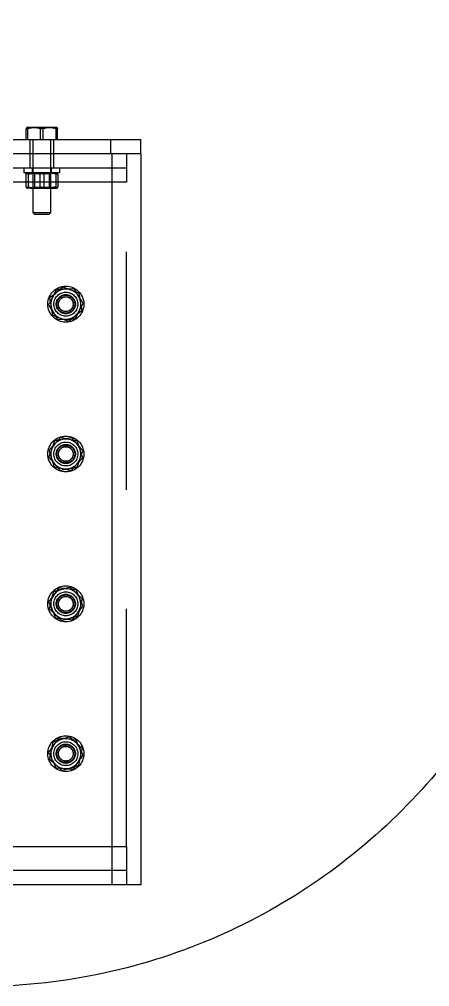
# Model space of a CAD drawing. Header units: metres. Extents: x 0 to 21025, y 0 to 14850.
# Drawn here: x 5843 to 5980, y 13511.1 to 13833.9 of the extents above; entities that cross this region are included whole.
import ezdxf

# ---------------------------------------------------------------- set-up
doc = ezdxf.new("R2010")
doc.units = ezdxf.units.M
doc.header["$LTSCALE"] = 25
doc.linetypes.add('HIDDEN2', pattern=[4.7625, 3.175, -1.5875])
doc.linetypes.add('PHANTOM', pattern=[63.5, 31.75, -6.35, 6.35, -6.35, 6.35, -6.35])
for name, color, linetype in [('SL4', 4, 'Continuous'), ('SRE', 2, 'PHANTOM'), ('ST1', 7, 'HIDDEN2')]:
    doc.layers.add(name, color=color, linetype=linetype)

msp = doc.modelspace()

# ---------------------------------------------------------------- linework, layer by layer
at = {"layer": 'SL4'}
for p, q in [((5845.272, 13797.449), (5847.641, 13797.896)), ((5845.272, 13793.896), (5845.272, 13797.449)), ((5845.499, 13797.896), (5845.481, 13797.885)), ((5847.641, 13797.896), (5845.504, 13797.896)), ((5852.623, 13797.896), (5847.641, 13797.896)), ((5850.009, 13797.449), (5852.623, 13797.896)), ((5850.009, 13793.896), (5850.009, 13797.449)), ((5855.481, 13797.896), (5852.623, 13797.896)), ((5855.236, 13793.896), (5855.236, 13797.449)), ((5855.517, 13797.885), (5855.499, 13797.896)), ((5855.726, 13793.896), (5855.726, 13797.449)), ((5828.739, 13793.896), (5873.499, 13793.896)), ((5873.499, 13789.133), (5873.499, 13793.896)), ((5873.499, 13793.896), (5883.499, 13793.896)), ((5883.499, 13789.133), (5883.499, 13793.896)), ((5828.736, 13789.133), (5873.974, 13789.133)), ((5873.974, 13545.133), (5873.974, 13789.133)), ((5873.974, 13789.133), (5883.499, 13789.133)), ((5883.499, 13789.133), (5883.499, 13545.133)), ((5857.526, 13744.584), (5855.305, 13742.74)), ((5862.941, 13742.581), (5860.233, 13743.583)), ((5854.057, 13735.205), (5856.764, 13734.204)), ((5859.472, 13733.202), (5861.693, 13735.046)), ((5856.737, 13694.392), (5854.797, 13692.254)), ((5862.38, 13693.168), (5859.559, 13693.78)), ((5854.618, 13684.619), (5857.439, 13684.007)), ((5860.26, 13683.395), (5862.201, 13685.532)), ((5856.231, 13644.203), (5854.499, 13641.893)), ((5861.963, 13643.512), (5859.097, 13643.857)), ((5860.767, 13633.584), (5862.499, 13635.893)), ((5855.035, 13634.274), (5857.901, 13633.929)), ((5856.016, 13594.106), (5854.38, 13591.728)), ((5861.772, 13593.649), (5858.894, 13593.878)), ((5855.226, 13584.137), (5858.103, 13583.909)), ((5860.981, 13583.681), (5862.618, 13586.059)), ((5873.974, 13545.133), (5828.736, 13545.133)), ((5883.499, 13545.133), (5873.974, 13545.133))]:
    msp.add_line(p, q, dxfattribs=at)
for centre, start, end in [((5858.499, 13738.893), 129.70215, 189.70215), ((5858.499, 13738.893), 69.70215, 129.70215), ((5858.499, 13738.893), 9.70215, 69.70215), ((5858.499, 13738.893), 189.70215, 249.70215), ((5858.499, 13738.893), 309.70215, 9.70215), ((5858.499, 13738.893), 249.70215, 309.70215), ((5858.499, 13688.893), 77.76344, 137.76344), ((5858.499, 13688.893), 17.76344, 77.76344), ((5858.499, 13688.893), 137.76344, 197.76344), ((5858.499, 13688.893), 317.76344, 17.76344), ((5858.499, 13688.893), 197.76344, 257.76344), ((5858.499, 13688.893), 257.76344, 317.76344), ((5858.499, 13638.893), 143.1301, 203.1301), ((5858.499, 13638.893), 83.1301, 143.1301), ((5858.499, 13638.893), 23.1301, 83.1301), ((5858.499, 13638.893), 323.1301, 23.1301), ((5858.499, 13638.893), 203.1301, 263.1301), ((5858.499, 13638.893), 263.1301, 323.1301), ((5858.499, 13588.893), 85.46481, 145.46481), ((5858.499, 13588.893), 25.46481, 85.46481), ((5858.499, 13588.893), 145.46481, 205.46481), ((5858.499, 13588.893), 325.46481, 25.46481), ((5858.499, 13588.893), 205.46481, 265.46481), ((5858.499, 13588.893), 265.46481, 325.46481)]:
    msp.add_arc(centre, 5, start, end, dxfattribs=at)
for points, knots in [([(5845.517, 13797.896), (5845.498, 13797.891), (5845.415, 13797.87), (5845.334, 13797.632), (5845.272, 13797.449)], [0, 0, 0, 0, 0.2318493, 1, 1, 1, 1]), ([(5847.641, 13797.896), (5847.697, 13797.895), (5848.497, 13797.889), (5849.281, 13797.661), (5850.009, 13797.449)], [0, 0, 0, 0, 0.0702006, 1, 1, 1, 1]), ([(5852.623, 13797.896), (5852.685, 13797.895), (5853.567, 13797.889), (5854.432, 13797.661), (5855.236, 13797.449)], [0, 0, 0, 0, 0.07020058, 1, 1, 1, 1]), ([(5855.236, 13797.449), (5855.298, 13797.632), (5855.379, 13797.87), (5855.462, 13797.891), (5855.481, 13797.896)], [0, 0, 0, 0, 0.7681507, 1, 1, 1, 1]), ([(5855.481, 13797.896), (5855.546, 13797.84), (5855.629, 13797.768), (5855.709, 13797.505), (5855.726, 13797.449)], [0, 0, 0, 0, 0.78899924, 1, 1, 1, 1]), ([(5860.233, 13743.583), (5860.169, 13743.607), (5859.255, 13743.945), (5858.359, 13744.276), (5857.526, 13744.584)], [0, 0, 0, 0, 0.0702006, 1, 1, 1, 1]), ([(5855.305, 13742.74), (5855.252, 13742.696), (5854.502, 13742.074), (5853.767, 13741.464), (5853.084, 13740.896)], [0, 0, 0, 0, 0.07020058, 1, 1, 1, 1]), ([(5863.427, 13739.736), (5863.389, 13739.959), (5863.225, 13740.922), (5863.064, 13741.86), (5862.941, 13742.581)], [0, 0, 0, 0, 0.2318493, 1, 1, 1, 1]), ([(5853.084, 13740.896), (5853.207, 13740.175), (5853.368, 13739.237), (5853.532, 13738.274), (5853.57, 13738.051)], [0, 0, 0, 0, 0.76815073, 1, 1, 1, 1]), ([(5853.57, 13738.051), (5853.7, 13737.291), (5853.865, 13736.327), (5854.023, 13735.401), (5854.057, 13735.205)], [0, 0, 0, 0, 0.7889992, 1, 1, 1, 1]), ([(5863.914, 13736.89), (5863.88, 13737.086), (5863.722, 13738.012), (5863.557, 13738.976), (5863.427, 13739.736)], [0, 0, 0, 0, 0.21100076, 1, 1, 1, 1]), ([(5861.693, 13735.046), (5861.745, 13735.09), (5862.495, 13735.713), (5863.23, 13736.323), (5863.914, 13736.89)], [0, 0, 0, 0, 0.07020058, 1, 1, 1, 1]), ([(5856.764, 13734.204), (5856.829, 13734.18), (5857.743, 13733.842), (5858.639, 13733.51), (5859.472, 13733.202)], [0, 0, 0, 0, 0.0702006, 1, 1, 1, 1]), ([(5859.559, 13693.78), (5859.492, 13693.794), (5858.539, 13694.001), (5857.605, 13694.203), (5856.737, 13694.392)], [0, 0, 0, 0, 0.0702006, 1, 1, 1, 1]), ([(5863.26, 13690.419), (5863.191, 13690.634), (5862.893, 13691.565), (5862.603, 13692.471), (5862.38, 13693.168)], [0, 0, 0, 0, 0.2318493, 1, 1, 1, 1]), ([(5854.797, 13692.254), (5854.751, 13692.204), (5854.096, 13691.482), (5853.454, 13690.775), (5852.857, 13690.117)], [0, 0, 0, 0, 0.0702006, 1, 1, 1, 1]), ([(5852.857, 13690.117), (5853.08, 13689.42), (5853.37, 13688.514), (5853.668, 13687.584), (5853.737, 13687.368)], [0, 0, 0, 0, 0.7681507, 1, 1, 1, 1]), ([(5864.141, 13687.67), (5864.081, 13687.858), (5863.794, 13688.754), (5863.496, 13689.684), (5863.26, 13690.419)], [0, 0, 0, 0, 0.2110008, 1, 1, 1, 1]), ([(5853.737, 13687.368), (5853.972, 13686.633), (5854.271, 13685.703), (5854.557, 13684.808), (5854.618, 13684.619)], [0, 0, 0, 0, 0.7889992, 1, 1, 1, 1]), ([(5862.201, 13685.532), (5862.247, 13685.583), (5862.902, 13686.305), (5863.544, 13687.012), (5864.141, 13687.67)], [0, 0, 0, 0, 0.0702006, 1, 1, 1, 1]), ([(5857.439, 13684.007), (5857.506, 13683.992), (5858.459, 13683.786), (5859.392, 13683.583), (5860.26, 13683.395)], [0, 0, 0, 0, 0.0702006, 1, 1, 1, 1]), ([(5859.097, 13643.857), (5859.029, 13643.866), (5858.061, 13643.982), (5857.113, 13644.096), (5856.231, 13644.203)], [0, 0, 0, 0, 0.0702006, 1, 1, 1, 1]), ([(5854.499, 13641.893), (5854.458, 13641.839), (5853.873, 13641.059), (5853.3, 13640.294), (5852.767, 13639.584)], [0, 0, 0, 0, 0.0702006, 1, 1, 1, 1]), ([(5863.097, 13640.857), (5863.008, 13641.066), (5862.624, 13641.964), (5862.25, 13642.84), (5861.963, 13643.512)], [0, 0, 0, 0, 0.2318493, 1, 1, 1, 1]), ([(5852.767, 13639.584), (5853.054, 13638.911), (5853.428, 13638.036), (5853.812, 13637.137), (5853.901, 13636.929)], [0, 0, 0, 0, 0.7681507, 1, 1, 1, 1]), ([(5862.499, 13635.893), (5862.54, 13635.948), (5863.125, 13636.728), (5863.698, 13637.492), (5864.231, 13638.203)], [0, 0, 0, 0, 0.0702006, 1, 1, 1, 1]), ([(5864.231, 13638.203), (5864.153, 13638.385), (5863.784, 13639.249), (5863.4, 13640.148), (5863.097, 13640.857)], [0, 0, 0, 0, 0.2110008, 1, 1, 1, 1]), ([(5853.901, 13636.929), (5854.204, 13636.22), (5854.588, 13635.321), (5854.957, 13634.457), (5855.035, 13634.274)], [0, 0, 0, 0, 0.7889992, 1, 1, 1, 1]), ([(5857.901, 13633.929), (5857.969, 13633.921), (5858.937, 13633.804), (5859.885, 13633.69), (5860.767, 13633.584)], [0, 0, 0, 0, 0.0702006, 1, 1, 1, 1]), ([(5858.894, 13593.878), (5858.826, 13593.883), (5857.854, 13593.96), (5856.902, 13594.036), (5856.016, 13594.106)], [0, 0, 0, 0, 0.0702006, 1, 1, 1, 1]), ([(5863.013, 13591.043), (5862.916, 13591.248), (5862.496, 13592.129), (5862.086, 13592.989), (5861.772, 13593.649)], [0, 0, 0, 0, 0.2318493, 1, 1, 1, 1]), ([(5854.38, 13591.728), (5854.341, 13591.671), (5853.789, 13590.868), (5853.247, 13590.082), (5852.743, 13589.35)], [0, 0, 0, 0, 0.0702006, 1, 1, 1, 1]), ([(5852.743, 13589.35), (5853.058, 13588.689), (5853.467, 13587.83), (5853.887, 13586.948), (5853.985, 13586.744)], [0, 0, 0, 0, 0.7681507, 1, 1, 1, 1]), ([(5864.254, 13588.437), (5864.169, 13588.616), (5863.765, 13589.464), (5863.345, 13590.347), (5863.013, 13591.043)], [0, 0, 0, 0, 0.2110008, 1, 1, 1, 1]), ([(5853.985, 13586.744), (5854.316, 13586.047), (5854.736, 13585.165), (5855.141, 13584.316), (5855.226, 13584.137)], [0, 0, 0, 0, 0.78899924, 1, 1, 1, 1]), ([(5862.618, 13586.059), (5862.657, 13586.115), (5863.209, 13586.918), (5863.751, 13587.705), (5864.254, 13588.437)], [0, 0, 0, 0, 0.0702006, 1, 1, 1, 1]), ([(5858.103, 13583.909), (5858.172, 13583.904), (5859.143, 13583.826), (5860.096, 13583.751), (5860.981, 13583.681)], [0, 0, 0, 0, 0.0702006, 1, 1, 1, 1])]:
    msp.add_open_spline(points, degree=3, knots=knots, dxfattribs=at)
at = {"layer": 'SRE'}
msp.add_circle((5828.736, 13711.954), 200.805, dxfattribs=at)
at = {"layer": 'ST1'}
for p, q in [((5845.762, 13793.896), (5845.762, 13797.449)), ((5850.988, 13797.449), (5848.375, 13797.896)), ((5850.988, 13793.896), (5850.988, 13797.449)), ((5855.726, 13797.449), (5853.357, 13797.896)), ((5855.499, 13797.896), (5855.481, 13797.896)), ((5846.499, 13793.896), (5846.499, 13789.133)), ((5847.499, 13793.896), (5847.499, 13769.45)), ((5853.499, 13769.45), (5853.499, 13793.896)), ((5854.499, 13789.133), (5854.499, 13793.896)), ((5873.499, 13789.133), (5873.499, 13793.896)), ((5846.499, 13789.133), (5846.499, 13784.371)), ((5854.499, 13784.371), (5854.499, 13789.133)), ((5873.974, 13545.133), (5873.974, 13789.133)), ((5878.736, 13789.133), (5878.736, 13786.071)), ((4878.736, 13784.371), (5878.736, 13784.371)), ((5844.499, 13784.371), (5844.499, 13782.771)), ((5847.299, 13784.371), (5847.299, 13782.771)), ((5853.699, 13782.771), (5853.699, 13784.371)), ((5856.499, 13782.771), (5856.499, 13784.371)), ((5878.736, 13786.071), (5878.736, 13779.608)), ((5851.977, 13782.771), (5844.499, 13782.771)), ((5845.193, 13782.324), (5845.534, 13782.771)), ((5845.193, 13782.324), (5845.193, 13778.017)), ((5845.875, 13782.324), (5848.528, 13782.771)), ((5845.875, 13782.324), (5845.875, 13778.017)), ((5847.499, 13782.771), (5847.999, 13782.421)), ((5847.499, 13782.771), (5847.499, 13782.745)), ((5853.499, 13782.745), (5847.499, 13782.745)), ((5847.499, 13782.745), (5847.999, 13782.395)), ((5849.002, 13782.421), (5847.999, 13782.421)), ((5847.999, 13782.421), (5847.999, 13782.395)), ((5851.996, 13782.395), (5847.999, 13782.395)), ((5847.999, 13782.395), (5847.999, 13777.921)), ((5852.999, 13782.421), (5849.002, 13782.421)), ((5849.817, 13782.324), (5849.817, 13778.017)), ((5851.181, 13782.324), (5851.181, 13778.017)), ((5856.499, 13782.771), (5851.977, 13782.771)), ((5852.999, 13782.395), (5851.996, 13782.395)), ((5855.123, 13782.324), (5852.47, 13782.771)), ((5852.999, 13782.421), (5853.499, 13782.771)), ((5852.999, 13782.395), (5853.499, 13782.745)), ((5852.999, 13782.395), (5852.999, 13782.421)), ((5852.999, 13777.921), (5852.999, 13782.395)), ((5855.123, 13782.324), (5855.123, 13778.017)), ((5855.805, 13782.324), (5855.464, 13782.771)), ((5855.805, 13782.324), (5855.805, 13778.017)), ((5878.736, 13779.608), (4878.736, 13779.608)), ((5878.736, 13779.608), (5828.736, 13779.608)), ((5845.193, 13778.017), (5845.534, 13777.571)), ((5848.528, 13777.571), (5845.534, 13777.571)), ((5845.875, 13778.017), (5848.528, 13777.571)), ((5847.999, 13777.946), (5847.499, 13777.596)), ((5847.999, 13777.921), (5847.499, 13777.571)), ((5848.702, 13777.596), (5847.499, 13777.596)), ((5847.999, 13777.946), (5852.999, 13777.946)), ((5847.999, 13777.921), (5852.999, 13777.921)), ((5853.493, 13777.571), (5848.528, 13777.571)), ((5848.702, 13777.596), (5853.499, 13777.596)), ((5855.123, 13778.017), (5852.47, 13777.571)), ((5853.499, 13777.596), (5852.999, 13777.946)), ((5853.499, 13777.571), (5852.999, 13777.921)), ((5853.493, 13777.571), (5855.498, 13777.571)), ((5855.805, 13778.017), (5855.464, 13777.571)), ((5855.464, 13777.571), (5855.498, 13777.571)), ((5878.736, 13557.896), (5878.736, 13779.608)), ((5847.499, 13769.45), (5853.499, 13769.45)), ((5847.499, 13769.45), (5848.053, 13768.896)), ((5848.053, 13768.896), (5852.944, 13768.896)), ((5852.944, 13768.896), (5853.499, 13769.45)), ((5855.42, 13743.777), (5854.075, 13741.223)), ((5861.189, 13744.002), (5858.305, 13743.89)), ((5861.578, 13734.009), (5862.923, 13736.563)), ((5855.808, 13733.785), (5858.693, 13733.897)), ((5854.766, 13693.297), (5853.792, 13690.58)), ((5860.446, 13694.328), (5857.606, 13693.813)), ((5862.232, 13684.489), (5863.206, 13687.207)), ((5856.551, 13683.458), (5859.392, 13683.974)), ((5859.93, 13644.487), (5857.15, 13643.708)), ((5854.37, 13642.929), (5853.655, 13640.132)), ((5862.628, 13634.858), (5863.343, 13637.654)), ((5857.068, 13633.3), (5859.848, 13634.079)), ((5854.209, 13592.757), (5853.608, 13589.934)), ((5859.7, 13594.54), (5856.955, 13593.649)), ((5862.789, 13585.029), (5863.389, 13587.853)), ((5857.297, 13583.246), (5860.043, 13584.138)), ((4878.736, 13557.896), (5878.736, 13557.896)), ((5828.736, 13557.896), (5878.736, 13557.896)), ((5878.736, 13557.896), (5878.736, 13550.272)), ((5878.736, 13549.896), (4878.736, 13549.896)), ((5878.736, 13550.272), (5878.736, 13545.133))]:
    msp.add_line(p, q, dxfattribs=at)
for centre, radius in [((5858.499, 13738.893), 6), ((5858.499, 13738.893), 4), ((5858.499, 13738.893), 3.2), ((5858.499, 13738.893), 3), ((5858.499, 13738.893), 2.5), ((5858.499, 13738.893), 2.446), ((5858.499, 13688.893), 6), ((5858.499, 13688.893), 4), ((5858.499, 13688.893), 3.2), ((5858.499, 13688.893), 3), ((5858.499, 13688.893), 2.5), ((5858.499, 13688.893), 2.446), ((5858.499, 13638.893), 6), ((5858.499, 13638.893), 4), ((5858.499, 13638.893), 3.2), ((5858.499, 13638.893), 3), ((5858.499, 13638.893), 2.5), ((5858.499, 13638.893), 2.446), ((5858.499, 13588.893), 6), ((5858.499, 13588.893), 4), ((5858.499, 13588.893), 3.2), ((5858.499, 13588.893), 3), ((5858.499, 13588.893), 2.5), ((5858.499, 13588.893), 2.446)]:
    msp.add_circle(centre, radius, dxfattribs=at)
for points, knots in [([(5845.762, 13797.449), (5845.745, 13797.505), (5845.665, 13797.768), (5845.582, 13797.84), (5845.517, 13797.896)], [0, 0, 0, 0, 0.2110008, 1, 1, 1, 1]), ([(5848.375, 13797.896), (5848.313, 13797.895), (5847.43, 13797.889), (5846.566, 13797.661), (5845.762, 13797.449)], [0, 0, 0, 0, 0.07020058, 1, 1, 1, 1]), ([(5853.357, 13797.896), (5853.301, 13797.895), (5852.501, 13797.889), (5851.717, 13797.661), (5850.988, 13797.449)], [0, 0, 0, 0, 0.0702006, 1, 1, 1, 1]), ([(5845.193, 13782.324), (5845.387, 13782.392), (5846.141, 13782.653), (5846.924, 13782.721), (5847.505, 13782.771)], [0, 0, 0, 0, 0.2575513, 1, 1, 1, 1]), ([(5845.534, 13782.771), (5845.542, 13782.77), (5845.657, 13782.764), (5845.77, 13782.536), (5845.875, 13782.324)], [0, 0, 0, 0, 0.0702006, 1, 1, 1, 1]), ([(5847.505, 13782.771), (5847.715, 13782.764), (5848.498, 13782.739), (5849.26, 13782.5), (5849.817, 13782.324)], [0, 0, 0, 0, 0.2686336, 1, 1, 1, 1]), ([(5848.528, 13782.771), (5848.591, 13782.77), (5849.487, 13782.764), (5850.364, 13782.536), (5851.181, 13782.324)], [0, 0, 0, 0, 0.0702006, 1, 1, 1, 1]), ([(5852.47, 13782.771), (5852.407, 13782.77), (5851.511, 13782.764), (5850.633, 13782.536), (5849.817, 13782.324)], [0, 0, 0, 0, 0.0702006, 1, 1, 1, 1]), ([(5851.181, 13782.324), (5851.375, 13782.392), (5852.128, 13782.653), (5852.911, 13782.721), (5853.493, 13782.771)], [0, 0, 0, 0, 0.2575513, 1, 1, 1, 1]), ([(5853.493, 13782.771), (5853.703, 13782.764), (5854.486, 13782.739), (5855.248, 13782.5), (5855.805, 13782.324)], [0, 0, 0, 0, 0.26863361, 1, 1, 1, 1]), ([(5855.464, 13782.771), (5855.456, 13782.77), (5855.341, 13782.764), (5855.228, 13782.536), (5855.123, 13782.324)], [0, 0, 0, 0, 0.0702006, 1, 1, 1, 1]), ([(5845.193, 13778.017), (5845.387, 13777.95), (5846.141, 13777.688), (5846.924, 13777.621), (5847.505, 13777.571)], [0, 0, 0, 0, 0.2575513, 1, 1, 1, 1]), ([(5845.534, 13777.571), (5845.542, 13777.571), (5845.657, 13777.578), (5845.77, 13777.805), (5845.875, 13778.017)], [0, 0, 0, 0, 0.0702006, 1, 1, 1, 1]), ([(5847.505, 13777.571), (5847.715, 13777.577), (5848.498, 13777.602), (5849.26, 13777.842), (5849.817, 13778.017)], [0, 0, 0, 0, 0.2686336, 1, 1, 1, 1]), ([(5848.528, 13777.571), (5848.591, 13777.571), (5849.487, 13777.578), (5850.364, 13777.805), (5851.181, 13778.017)], [0, 0, 0, 0, 0.0702006, 1, 1, 1, 1]), ([(5852.47, 13777.571), (5852.407, 13777.571), (5851.511, 13777.578), (5850.633, 13777.805), (5849.817, 13778.017)], [0, 0, 0, 0, 0.0702006, 1, 1, 1, 1]), ([(5851.181, 13778.017), (5851.375, 13777.95), (5852.128, 13777.688), (5852.911, 13777.621), (5853.493, 13777.571)], [0, 0, 0, 0, 0.2575513, 1, 1, 1, 1]), ([(5853.493, 13777.571), (5853.703, 13777.577), (5854.486, 13777.602), (5855.248, 13777.842), (5855.805, 13778.017)], [0, 0, 0, 0, 0.26863361, 1, 1, 1, 1]), ([(5855.464, 13777.571), (5855.456, 13777.571), (5855.341, 13777.578), (5855.228, 13777.805), (5855.123, 13778.017)], [0, 0, 0, 0, 0.0702006, 1, 1, 1, 1]), ([(5854.075, 13741.223), (5854.043, 13741.163), (5853.589, 13740.3), (5853.144, 13739.455), (5852.73, 13738.669)], [0, 0, 0, 0, 0.0702006, 1, 1, 1, 1]), ([(5858.305, 13743.89), (5858.236, 13743.887), (5857.262, 13743.849), (5856.308, 13743.812), (5855.42, 13743.777)], [0, 0, 0, 0, 0.0702006, 1, 1, 1, 1]), ([(5861.189, 13744.002), (5861.319, 13743.797), (5861.82, 13743.001), (5862.342, 13742.174), (5862.729, 13741.56)], [0, 0, 0, 0, 0.2575513, 1, 1, 1, 1]), ([(5862.729, 13741.56), (5862.869, 13741.337), (5863.39, 13740.511), (5863.897, 13739.706), (5864.268, 13739.117)], [0, 0, 0, 0, 0.2686336, 1, 1, 1, 1]), ([(5852.73, 13738.669), (5852.859, 13738.464), (5853.361, 13737.668), (5853.882, 13736.841), (5854.269, 13736.227)], [0, 0, 0, 0, 0.25755135, 1, 1, 1, 1]), ([(5862.923, 13736.563), (5862.955, 13736.624), (5863.409, 13737.486), (5863.854, 13738.332), (5864.268, 13739.117)], [0, 0, 0, 0, 0.0702006, 1, 1, 1, 1]), ([(5854.269, 13736.227), (5854.409, 13736.005), (5854.93, 13735.178), (5855.437, 13734.374), (5855.808, 13733.785)], [0, 0, 0, 0, 0.2686336, 1, 1, 1, 1]), ([(5858.693, 13733.897), (5858.761, 13733.9), (5859.735, 13733.938), (5860.69, 13733.975), (5861.578, 13734.009)], [0, 0, 0, 0, 0.07020058, 1, 1, 1, 1]), ([(5857.606, 13693.813), (5857.539, 13693.801), (5856.58, 13693.627), (5855.64, 13693.456), (5854.766, 13693.297)], [0, 0, 0, 0, 0.0702006, 1, 1, 1, 1]), ([(5860.446, 13694.328), (5860.603, 13694.144), (5861.212, 13693.426), (5861.844, 13692.68), (5862.313, 13692.126)], [0, 0, 0, 0, 0.25755135, 1, 1, 1, 1]), ([(5853.792, 13690.58), (5853.769, 13690.515), (5853.44, 13689.598), (5853.118, 13688.699), (5852.818, 13687.862)], [0, 0, 0, 0, 0.0702006, 1, 1, 1, 1]), ([(5862.313, 13692.126), (5862.483, 13691.926), (5863.115, 13691.181), (5863.73, 13690.455), (5864.18, 13689.924)], [0, 0, 0, 0, 0.2686336, 1, 1, 1, 1]), ([(5863.206, 13687.207), (5863.229, 13687.271), (5863.558, 13688.189), (5863.88, 13689.088), (5864.18, 13689.924)], [0, 0, 0, 0, 0.0702006, 1, 1, 1, 1]), ([(5852.818, 13687.862), (5852.975, 13687.677), (5853.583, 13686.96), (5854.215, 13686.214), (5854.685, 13685.66)], [0, 0, 0, 0, 0.2575513, 1, 1, 1, 1]), ([(5854.685, 13685.66), (5854.854, 13685.46), (5855.486, 13684.715), (5856.101, 13683.989), (5856.551, 13683.458)], [0, 0, 0, 0, 0.2686336, 1, 1, 1, 1]), ([(5859.392, 13683.974), (5859.459, 13683.986), (5860.418, 13684.16), (5861.358, 13684.331), (5862.232, 13684.489)], [0, 0, 0, 0, 0.0702006, 1, 1, 1, 1]), ([(5859.93, 13644.487), (5860.103, 13644.317), (5860.776, 13643.66), (5861.475, 13642.976), (5861.994, 13642.469)], [0, 0, 0, 0, 0.2575513, 1, 1, 1, 1]), ([(5857.15, 13643.708), (5857.084, 13643.689), (5856.145, 13643.426), (5855.225, 13643.169), (5854.37, 13642.929)], [0, 0, 0, 0, 0.0702006, 1, 1, 1, 1]), ([(5861.994, 13642.469), (5862.182, 13642.285), (5862.88, 13641.602), (5863.561, 13640.937), (5864.058, 13640.451)], [0, 0, 0, 0, 0.2686336, 1, 1, 1, 1]), ([(5853.655, 13640.132), (5853.638, 13640.066), (5853.396, 13639.122), (5853.16, 13638.196), (5852.939, 13637.336)], [0, 0, 0, 0, 0.0702006, 1, 1, 1, 1]), ([(5863.343, 13637.654), (5863.36, 13637.721), (5863.601, 13638.665), (5863.838, 13639.591), (5864.058, 13640.451)], [0, 0, 0, 0, 0.0702006, 1, 1, 1, 1]), ([(5852.939, 13637.336), (5853.113, 13637.166), (5853.786, 13636.508), (5854.485, 13635.825), (5855.004, 13635.318)], [0, 0, 0, 0, 0.2575513, 1, 1, 1, 1]), ([(5855.004, 13635.318), (5855.192, 13635.134), (5855.89, 13634.451), (5856.571, 13633.786), (5857.068, 13633.3)], [0, 0, 0, 0, 0.2686336, 1, 1, 1, 1]), ([(5859.848, 13634.079), (5859.914, 13634.097), (5860.852, 13634.36), (5861.772, 13634.618), (5862.628, 13634.858)], [0, 0, 0, 0, 0.0702006, 1, 1, 1, 1]), ([(5856.955, 13593.649), (5856.89, 13593.628), (5855.963, 13593.327), (5855.054, 13593.032), (5854.209, 13592.757)], [0, 0, 0, 0, 0.0702006, 1, 1, 1, 1]), ([(5859.7, 13594.54), (5859.881, 13594.378), (5860.58, 13593.748), (5861.306, 13593.094), (5861.845, 13592.608)], [0, 0, 0, 0, 0.2575513, 1, 1, 1, 1]), ([(5861.845, 13592.608), (5862.04, 13592.433), (5862.766, 13591.779), (5863.473, 13591.142), (5863.99, 13590.676)], [0, 0, 0, 0, 0.2686336, 1, 1, 1, 1]), ([(5853.608, 13589.934), (5853.594, 13589.867), (5853.391, 13588.914), (5853.192, 13587.979), (5853.008, 13587.11)], [0, 0, 0, 0, 0.0702006, 1, 1, 1, 1]), ([(5863.389, 13587.853), (5863.404, 13587.92), (5863.606, 13588.873), (5863.805, 13589.807), (5863.99, 13590.676)], [0, 0, 0, 0, 0.0702006, 1, 1, 1, 1]), ([(5853.008, 13587.11), (5853.188, 13586.948), (5853.887, 13586.318), (5854.613, 13585.664), (5855.152, 13585.178)], [0, 0, 0, 0, 0.2575513, 1, 1, 1, 1]), ([(5855.152, 13585.178), (5855.347, 13585.003), (5856.073, 13584.349), (5856.78, 13583.712), (5857.297, 13583.246)], [0, 0, 0, 0, 0.2686336, 1, 1, 1, 1]), ([(5860.043, 13584.138), (5860.108, 13584.159), (5861.035, 13584.46), (5861.944, 13584.755), (5862.789, 13585.029)], [0, 0, 0, 0, 0.0702006, 1, 1, 1, 1])]:
    msp.add_open_spline(points, degree=3, knots=knots, dxfattribs=at)

doc.saveas('drawing.dxf')
